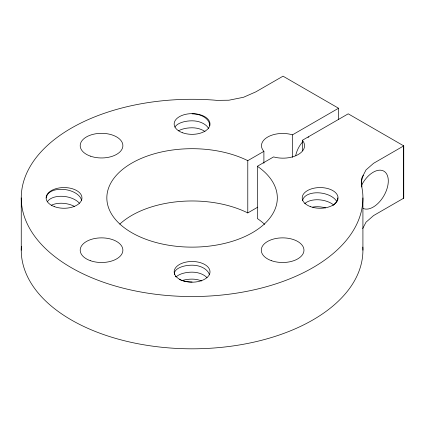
<?xml version="1.0" encoding="UTF-8"?>
<svg xmlns="http://www.w3.org/2000/svg" width="425" height="425" viewBox="0 0 425 425"><rect width="100%" height="100%" fill="white"/><g stroke="black" fill="none" stroke-linecap="round" stroke-linejoin="round"><path stroke-width="0.64" d="M403.389 198.363L403.389 146.088M363.274 175.201L361.579 180.726L361.717 187M362.706 228.56L366.026 222.185L373.57 215.576L403.75 198.151L403.75 145.881L348.218 113.82L302.388 140.277A21.563 12.447 0 0 1 298.244 154.519A21.563 12.447 0 0 1 273.572 156.915L257.369 166.271A85.244 49.215 0 0 1 211.374 245.852A85.244 49.215 0 0 1 109.321 186.123A85.244 49.215 0 0 1 247.78 160.655L263.893 151.353A21.186 12.235 0 0 1 267.686 137.036A21.186 12.235 0 0 1 292.485 134.842L338.56 108.242L338.56 119.494M119.781 224.118A85.244 49.215 0 0 1 247.78 212.93L257.778 207.156M403.75 145.881L373.57 163.306L366.026 169.915L361.579 178.452L361.919 187.372L362.583 191.718A170.834 98.632 0 0 1 192.089 296.544A170.834 98.632 0 0 1 21.585 191.723A170.834 98.632 0 0 1 213.488 100.061L216.888 100.369L228.932 100.215L243.514 97.272L255.808 91.874L283.029 76.181L338.56 108.242M362.918 197.912L362.918 250.182M302.388 140.277L302.388 150.864M292.485 134.842L292.485 157.34M263.893 151.353L263.893 163.264M257.369 166.271L257.369 218.54A85.244 49.215 0 0 1 264.679 224.389M247.78 160.655L247.78 212.93M21.25 197.917L21.25 250.192M362.833 247.084A170.834 98.632 0 0 1 191.553 348.819A170.834 98.632 0 0 1 21.372 246.473M295.742 155.46A17.924 10.349 -60 0 1 302.627 141.886M308.024 137.376A17.924 10.349 -60 0 1 308.816 136.946M361.521 185.38A21.34 12.32 -60 0 1 382.914 170.701A21.34 12.32 -60 0 1 384.63 194.443A21.34 12.32 -60 0 1 363.189 208.462M304.736 203.66A17.696 10.142 8.5 0 1 333.662 204.94M302.595 200.759A17.696 10.142 8.5 0 1 317.927 192.791A17.696 10.142 8.5 0 1 336.834 201.641M312.646 207.092A17.696 10.142 8.5 0 1 325.555 207.899M337.694 197.912A17.696 10.142 -8.5 0 1 332.934 205.381M181.688 280.723A17.696 8.399 0 0 1 192.084 279.119A17.696 11.884 0 0 1 201.562 280.967M192.084 281.982A17.696 8.399 0 0 1 181.688 280.378M180.806 280.054A17.696 8.399 0 0 1 179.185 279.331M175.637 276.675A17.696 8.399 0 0 1 175.259 276.176M174.532 274.635A17.696 8.399 0 0 1 192.084 265.184A17.696 11.884 0 0 1 209.461 274.837M207.023 277.668A17.696 11.884 0 0 0 192.084 272.149A17.696 8.399 0 0 0 176.077 276.973M46.474 197.912A17.696 10.142 8.5 0 1 63.49 189.391A17.696 10.142 8.5 0 1 81.573 200.754M47.334 201.811A17.696 10.142 8.5 0 1 62.39 196.292A17.696 10.142 8.5 0 1 79.433 203.23M51.239 205.333A17.696 10.142 8.5 0 1 74.364 206.353M208.537 128.323A17.696 11.884 0 0 0 192.084 120.817A17.696 8.399 0 0 0 174.946 127.128M204.983 131.532A17.696 11.884 0 0 0 192.084 127.787A17.696 8.399 0 0 0 178.452 130.831M192.084 113.847A17.696 11.884 0 0 1 209.775 125.731M271.378 260.658A21.34 12.32 0 0 0 303.955 250.575A21.34 12.32 0 0 0 272.542 239.328A21.34 12.32 0 0 0 271.378 260.658M90.297 260.658A21.34 12.32 0 0 0 122.873 250.575A21.34 12.32 0 0 0 91.46 239.328A21.34 12.32 0 0 0 90.297 260.658M90.297 156.113A21.34 12.32 0 0 0 122.873 146.03A21.34 12.32 0 0 0 91.46 134.783A21.34 12.32 0 0 0 90.297 156.113M182.654 280.638A17.924 10.349 0 0 0 210.003 272.154A17.924 10.349 0 0 0 183.6 262.719A17.924 10.349 0 0 0 182.654 280.638M310.696 206.715A17.924 10.349 0 0 0 338.045 198.231A17.924 10.349 0 0 0 311.642 188.796A17.924 10.349 0 0 0 310.696 206.715M182.654 132.791A17.924 10.349 0 0 0 210.003 124.302A17.924 10.349 0 0 0 183.6 114.872A17.924 10.349 0 0 0 182.654 132.791M54.612 206.715A17.924 10.349 0 0 0 81.961 198.231A17.924 10.349 0 0 0 55.553 188.796A17.924 10.349 0 0 0 54.612 206.715"/></g></svg>
